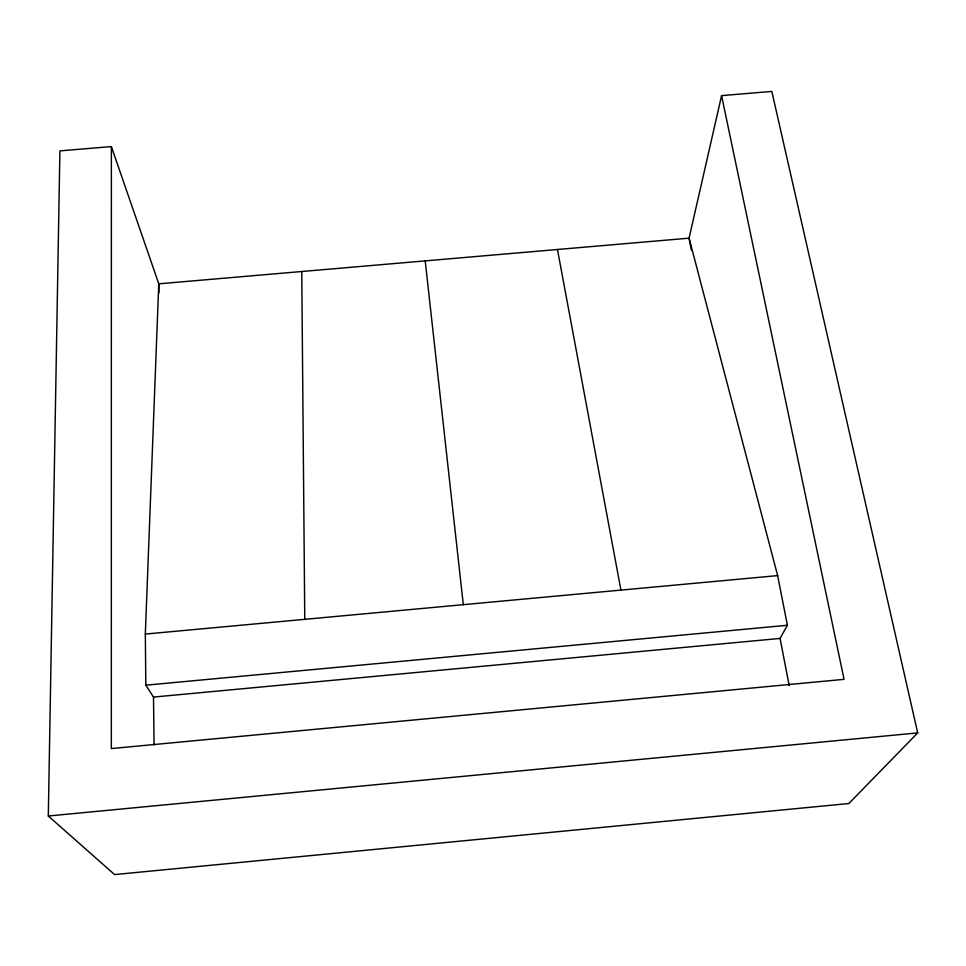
<?xml version="1.0" encoding="UTF-8"?>
<svg xmlns="http://www.w3.org/2000/svg" width="966" height="966" viewBox="0 0 966 966"><rect width="100%" height="100%" fill="white"/><g stroke="black" fill="none" stroke-linecap="round" stroke-linejoin="round"><path stroke-width="1.45" d="M111.368 146.578L111.332 748.565L844.055 679.34L721.578 95.622L771.822 91.42L917.7 732.892L848.86 803.519L114.604 874.58L48.3 816.004L59.904 150.877L111.368 146.578L158.774 283.823L158.919 292.867M154.077 744.931L153.497 697.078L145.818 685.184L145.323 634.07L158.774 283.823L689.072 238.167L721.578 95.622M789.198 685.606L780.057 638.429L787.399 625.268L777.642 575.615L689.072 238.167L691.318 250.013M48.3 816.004L917.7 732.892M145.818 685.184L787.399 625.268M153.497 697.078L780.057 638.429M145.323 634.07L777.642 575.615M557.454 249.494L620.933 590.105M425.209 260.88L463.306 604.68M301.754 271.506L304.773 619.339"/></g></svg>
